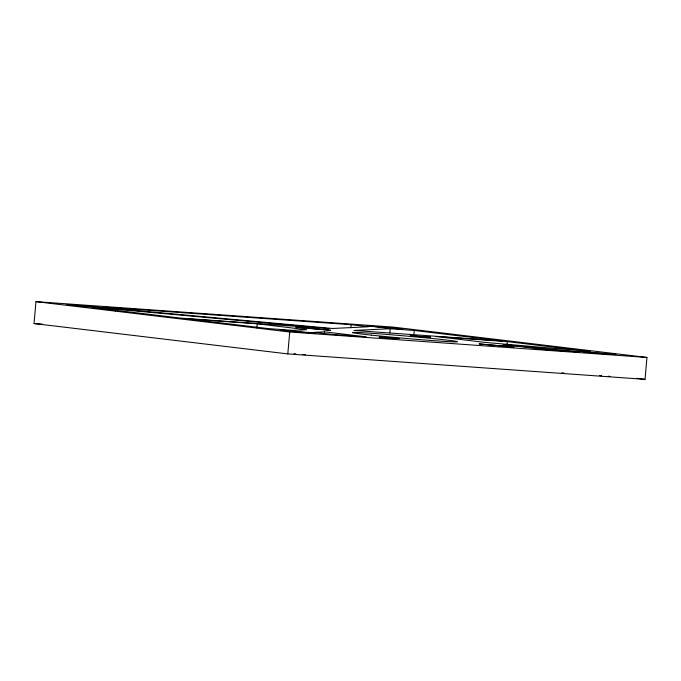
<?xml version="1.0" encoding="UTF-8"?>
<svg xmlns="http://www.w3.org/2000/svg" width="681" height="681" viewBox="0 0 681 681"><rect width="100%" height="100%" fill="white"/><g stroke="black" fill="none" stroke-linecap="round" stroke-linejoin="round"><path stroke-width="1.02" d="M34.05 323.552L35.965 301.649L393.201 327.093L646.95 357.448L645.035 379.351L287.799 353.907L34.05 323.552L42.528 324.156M115.447 311.268L115.634 309.183L328.829 328.651L180.703 318.104L92.761 307.582L115.634 309.183M256.856 327.97L257.222 323.798L185.777 318.708L268.646 328.625L292.719 330.362L306.612 329.706L257.222 323.798M287.799 353.907L289.714 332.005L35.965 301.649M324.377 333.937L324.556 331.851L366.335 336.848L331.834 334.388L314.316 332.337L324.556 331.851M350.809 327.833L351.081 324.701L103.461 307.071L119.294 309.004L332.49 328.472L368.6 326.761L351.081 324.701M389.838 332.907L390.204 328.727L414.269 330.472L502.212 340.994L354.086 330.447L390.204 328.727M413.818 335.69L414.269 330.472M507.013 344.731L507.294 341.598L435.84 336.516L485.23 342.424L590.155 351.515L507.294 341.598M608.278 376.244L609.997 376.355M289.714 332.005L646.95 357.448M561.859 372.813L563.945 372.958M302.33 354.452L305.446 354.682M599.672 375.589L601.502 375.742M294.013 353.745L295.886 353.907M636.607 378.338L645.035 379.351M67.13 304.501L86.53 306.671L102.729 307.642L67.13 304.501M280.283 329.996L299.683 332.166L315.882 333.137L280.283 329.996M295.954 327.195L330.6 330.302L295.954 327.195M367.212 325.867L386.612 328.038L402.811 329.008L367.212 325.867M379.249 337.155L392.971 338.551L399.543 338.551L379.249 337.155M410.302 335.682L424.016 337.078L430.596 337.078L410.302 335.682M479.245 343.931L513.891 347.038L479.245 343.931M580.357 351.362L595.075 353.124L615.956 354.503L580.357 351.362M579.454 352.026L544.953 349.566L503.174 344.569L579.454 352.026M371.349 335.129A52.786 1.2 5 0 0 456.721 341.871A52.786 1.2 5 0 0 386.561 334.405A52.786 1.2 5 0 0 371.349 335.129"/></g></svg>
